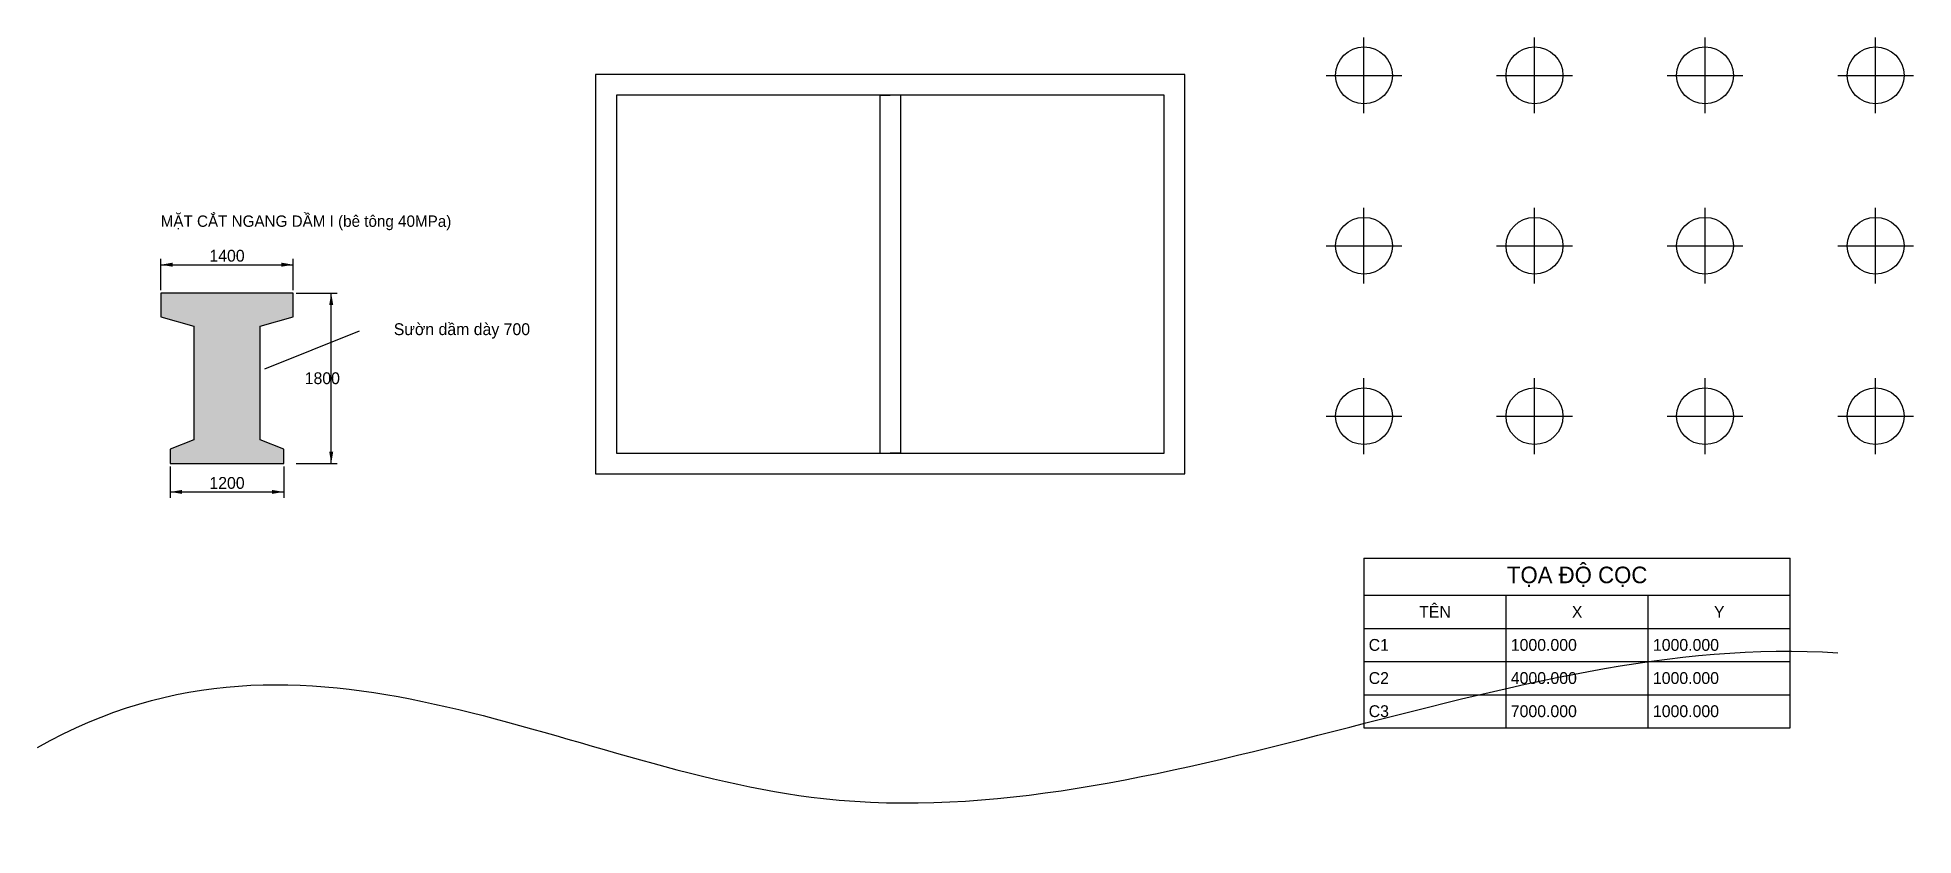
# Model space of a CAD drawing. Header units: millimetres. Extents: x -2000 to 17800, y -3929 to 4500.
import ezdxf

# ---------------------------------------------------------------- set-up
doc = ezdxf.new("R2010")
doc.units = ezdxf.units.MM
doc.header["$LTSCALE"] = 50
for name, color, linetype in [('CHU', 7, 'Continuous'), ('COC', 3, 'Continuous'), ('HATCH', 8, 'Continuous'), ('KET_CAU', 7, 'Continuous'), ('KICH_THUOC', 4, 'Continuous'), ('TIM_TUYEN', 1, 'Continuous'), ('TUONG', 2, 'Continuous')]:
    doc.layers.add(name, color=color, linetype=linetype)
doc.dimstyles.new('ISO-25', dxfattribs={"dimscale": 50, "dimtxt": 2.5, "dimasz": 2.5, "dimexe": 1.25, "dimexo": 0.625, "dimtad": 1, "dimdsep": 46, "dimtxsty": 'Standard', "dimcen": 2.5, "dimadec": 0, "dimazin": 0, "dimtfac": 1, "dimtdec": 4, "dimtofl": 0, "dimtmove": 0, "dimatfit": 3, "dimfxl": 1, "dimtolj": 1, "dimtzin": 0, "dimarcsym": 0})
doc.dimstyles.get("Standard").update_dxf_attribs({"dimscale": 50, "dimtxt": 0.18, "dimasz": 0.18, "dimexe": 0.18, "dimexo": 0.0625, "dimgap": 0.09, "dimtad": 0, "dimtih": 1, "dimtoh": 1, "dimdec": 4, "dimzin": 0, "dimdsep": 46, "dimtxsty": 'Standard', "dimcen": 0.09, "dimadec": 0, "dimazin": 0, "dimtfac": 1, "dimtdec": 4, "dimtofl": 0, "dimtmove": 0, "dimatfit": 3, "dimfxl": 1, "dimtolj": 1, "dimtzin": 0, "dimarcsym": 0})

# ---------------------------------------------------------------- blocks, each defined once
blk = doc.blocks.new('*D1')
at = {"layer": 'KICH_THUOC', "color": 0}
for p, q in [((-600, -31), (-600, -362)), ((600, -31), (600, -362)), ((-600, -300), (600, -300))]:
    blk.add_line(p, q, dxfattribs=at)
for points in [[(-600, -300), (-475, -321), (-475, -279)], [(600, -300), (475, -279), (475, -321)]]:
    blk.add_solid(points, dxfattribs=at)
at = {"layer": 'KICH_THUOC', "color": 0, "insert": (0, -206), "char_height": 125, "attachment_point": 5}
blk.add_mtext('1200', dxfattribs=at)
blk = doc.blocks.new('*D2')
at = {"layer": 'KICH_THUOC', "color": 0}
for p, q in [((731, 1800), (1162, 1800)), ((1100, 0), (1100, 1800)), ((731, 0), (1162, 0))]:
    blk.add_line(p, q, dxfattribs=at)
for points in [[(1100, 1800), (1079, 1675), (1121, 1675)], [(1100, 0), (1121, 125), (1079, 125)]]:
    blk.add_solid(points, dxfattribs=at)
at = {"layer": 'KICH_THUOC', "color": 0, "insert": (1006, 900), "char_height": 125, "attachment_point": 5}
blk.add_mtext('1800', dxfattribs=at)
blk = doc.blocks.new('*D3')
at = {"layer": 'KICH_THUOC', "color": 0}
for p, q in [((-700, 1831), (-700, 2162)), ((-700, 2100), (700, 2100)), ((700, 1831), (700, 2162))]:
    blk.add_line(p, q, dxfattribs=at)
for points in [[(-700, 2100), (-575, 2079), (-575, 2121)], [(700, 2100), (575, 2121), (575, 2079)]]:
    blk.add_solid(points, dxfattribs=at)
at = {"layer": 'KICH_THUOC', "color": 0, "insert": (0, 2194), "char_height": 125, "attachment_point": 5}
blk.add_mtext('1400', dxfattribs=at)
blk = doc.blocks.new('COC_D600')
at = {"layer": 'COC'}
for p, q in [((0, -400), (0, 400)), ((-400, 0), (400, 0))]:
    blk.add_line(p, q, dxfattribs=at)
blk.add_circle((0, 0), 300, dxfattribs=at)
blk = doc.blocks.new('*U1')
at = {"layer": 'COC'}
for p in [(12000, 4100), (13800, 4100), (15600, 4100), (17400, 4100), (12000, 2300), (13800, 2300), (15600, 2300), (17400, 2300), (12000, 500), (13800, 500), (15600, 500), (17400, 500)]:
    blk.add_blockref('COC_D600', p, dxfattribs=at)
blk = doc.blocks.new('*T1')
at = {"layer": 'CHU', "color": 0}
for p, q in [((0, 0), (4500, 0)), ((0, 0), (0, -392)), ((4500, -392), (4500, 0)), ((0, -392), (4500, -392)), ((0, -392), (0, -742)), ((1500, -742), (1500, -392)), ((3000, -742), (3000, -392)), ((4500, -742), (4500, -392)), ((0, -742), (1500, -742)), ((0, -742), (0, -1092)), ((1500, -742), (3000, -742)), ((1500, -1092), (1500, -742)), ((3000, -742), (4500, -742)), ((3000, -1092), (3000, -742)), ((4500, -1092), (4500, -742)), ((0, -1092), (1500, -1092)), ((0, -1092), (0, -1442)), ((1500, -1092), (3000, -1092)), ((1500, -1442), (1500, -1092)), ((3000, -1092), (4500, -1092)), ((3000, -1442), (3000, -1092)), ((4500, -1442), (4500, -1092)), ((0, -1442), (1500, -1442)), ((0, -1442), (0, -1792)), ((1500, -1442), (3000, -1442)), ((1500, -1792), (1500, -1442)), ((3000, -1442), (4500, -1442)), ((3000, -1792), (3000, -1442)), ((4500, -1792), (4500, -1442)), ((0, -1792), (1500, -1792)), ((1500, -1792), (3000, -1792)), ((3000, -1792), (4500, -1792))]:
    blk.add_line(p, q, dxfattribs=at)
for s, insert, char_height, attachment_point in [('TỌA ĐỘ CỌC', (2250, -196), 175, 5), ('TÊN', (750, -567), 125, 5), ('X', (2250, -567), 125, 5), ('Y', (3750, -567), 125, 5), ('C1', (50, -917), 125, 4), ('1000.000', (1550, -917), 125, 4), ('1000.000', (3050, -917), 125, 4), ('C2', (50, -1267), 125, 4), ('4000.000', (1550, -1267), 125, 4), ('1000.000', (3050, -1267), 125, 4), ('C3', (50, -1617), 125, 4), ('7000.000', (1550, -1617), 125, 4), ('1000.000', (3050, -1617), 125, 4)]:
    blk.add_mtext(s, dxfattribs=dict(at, insert=insert, char_height=char_height, attachment_point=attachment_point))

msp = doc.modelspace()

# ---------------------------------------------------------------- hatches: boundary and pattern name
at = {"layer": 'HATCH'}
h = msp.add_hatch(dxfattribs=at)
h.set_pattern_fill('AR-CONC', color=256, style=0)
h.set_pattern_definition([(50, (0, 0), (0.065603933, 0.46711468), [0.15, -0.6]), (355, (0, 0), (0.29511929, 0.27532636), [0.12, -0.5]), (100, (0.12, 0.05), (-0.38576342, 0.287378815), [0.1, -0.55]), (0, (0.07, 0.02), (0.21, 0.17), [0, -0.4])])
h.paths.add_polyline_path([(0, 0), (600, 0), (600, 150), (350, 250), (350, 1450), (700, 1550), (700, 1800), (-700, 1800), (-700, 1550), (-350, 1450), (-350, 250), (-600, 150), (-600, 0)])

# ---------------------------------------------------------------- linework, layer by layer
at = {"layer": 'KET_CAU'}
msp.add_lwpolyline([(0, 0), (600, 0), (600, 150), (350, 250), (350, 1450), (700, 1550), (700, 1800), (-700, 1800), (-700, 1550), (-350, 1450), (-350, 250), (-600, 150), (-600, 0)], close=True, dxfattribs=at)
at = {"layer": 'TIM_TUYEN'}
msp.add_open_spline([(-2000, -3000), (880.901, -1362.287), (6914.524, -5622.818), (13554.464, -1764.802), (17000, -2000)], degree=3, knots=[0, 0, 0, 0, 0.4389406, 1, 1, 1, 1], dxfattribs=at)
at = {"layer": 'TUONG', "color": 2}
for p, q in [((10110, 4110), (3890, 4110)), ((3890, 4110), (3890, -110)), ((10110, -110), (10110, 4110)), ((9890, 3890), (4110, 3890)), ((4110, 3890), (4110, 110)), ((6890, 3890), (7000, 3890)), ((6890, 3890), (6890, 110)), ((7110, 3890), (7000, 3890)), ((7110, 3890), (7110, 110)), ((9890, 110), (9890, 3890)), ((4110, 110), (9890, 110)), ((6890, 110), (7000, 110)), ((7110, 110), (7000, 110)), ((3890, -110), (10110, -110))]:
    msp.add_line(p, q, dxfattribs=at)

# ---------------------------------------------------------------- block references
msp.add_blockref('*T1', (12000, -1000))
at = {"layer": 'COC'}
msp.add_blockref('*U1', (0, 0), dxfattribs=at)

# ---------------------------------------------------------------- texts
at = {"layer": 'CHU'}
msp.add_text('MẶT CẮT NGANG DẦM I (bê tông 40MPa)', height=120, dxfattribs=at).set_placement((-700, 2500))
at = {"layer": 'CHU', "insert": (1760, 1400), "char_height": 125, "attachment_point": 4}
msp.add_mtext('Sườn dầm dày 700', dxfattribs=at)

# ---------------------------------------------------------------- dimensions: what is measured, and where the dimension line sits
at = {"layer": 'KICH_THUOC'}
for base, p1, p2, picture, middle in [((0, 2100), (-700, 1800), (700, 1800), '*D3', (0, 2193.75)), ((0, -300), (-600, 0), (600, 0), '*D1', (0, -206.25))]:
    dim = msp.add_linear_dim(base=base, p1=p1, p2=p2, dimstyle='ISO-25', dxfattribs=at)
    dim.commit()
    dim.dimension.update_dxf_attribs({"geometry": picture, "text_midpoint": middle})
dim = msp.add_linear_dim(base=(1100, 900), p1=(700, 0), p2=(700, 1800), angle=90, dimstyle='ISO-25', dxfattribs=at)
dim.commit()
dim.dimension.update_dxf_attribs({"geometry": '*D2', "text_midpoint": (1006.25, 900)})

# ---------------------------------------------------------------- leaders
at = {"layer": 'CHU'}
msp.add_leader([(400, 1000), (1400, 1400)], dimstyle='Standard', dxfattribs=at)

doc.saveas('drawing.dxf')
